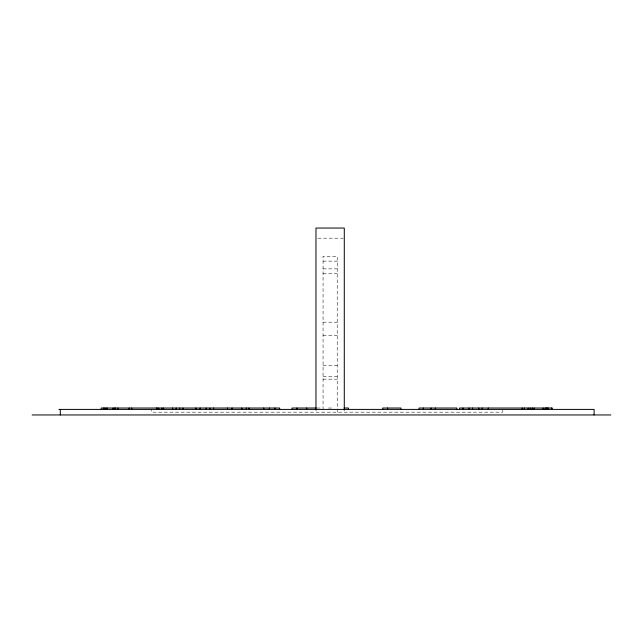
<?xml version="1.0" encoding="UTF-8"?>
<svg xmlns="http://www.w3.org/2000/svg" width="643" height="643" viewBox="0 0 643 643"><rect width="100%" height="100%" fill="white"/><g stroke="black" fill="none" stroke-linecap="round" stroke-linejoin="round"><path stroke-width="0.48" stroke-dasharray="3.21 2.41" d="M317.931 238.183L343.314 238.183M323.059 261.138L337.213 261.138M323.059 268.87L337.213 268.87M323.059 273.315L337.213 273.315M323.059 322.191L337.213 322.191M323.059 335.308L337.213 335.308M323.059 365.497L337.213 365.497M323.059 376.284L337.213 376.284M323.059 379.169L337.213 379.169M317.063 408.024L322.312 408.024M328.42 408.024L333.677 408.024M502.802 410.33L502.802 412.179L151.595 412.179L151.595 409.406M337.213 412.179L337.213 256.244L323.059 256.244L323.059 412.179"/><path stroke-width="0.96" d="M316.123 408.024L291.986 408.024L291.986 409.406M344.061 408.024L348.434 408.024L348.434 409.406M58.883 409.406L594.1 409.406L594.1 414.952M32.15 414.952L610.85 414.952M552.313 409.406L552.313 408.024L459.496 408.024L459.496 409.406M551.541 408.024L551.541 409.406M548.254 408.024L548.254 409.406M547.579 408.024L547.579 409.406M546.855 408.024L546.855 409.406M546.084 408.024L546.084 409.406M545.264 408.024L545.264 409.406M543.15 408.024L543.15 409.406M534.1 408.024L534.1 409.406M532.251 408.024L532.251 409.406M530.25 408.024L530.25 409.406M528.136 408.024L528.136 409.406M524.31 408.024L524.31 409.406M522.204 408.024L522.204 409.406M488.294 408.024L488.294 409.406M482.218 408.024L482.218 409.406M478.786 408.024L478.786 409.406M472.573 408.024L472.573 409.406M469.141 408.024L469.141 409.406M462.928 408.024L462.928 409.406M456.86 409.406L456.86 408.024L419.051 408.024L419.051 409.406M435.351 408.024L435.351 409.406M431.075 408.024L431.075 409.406M423.335 408.024L423.335 409.406M400.951 409.406L400.951 408.024L382.714 408.024L382.714 409.406M387.616 408.024L387.616 409.406M344.286 410.178L344.286 228.048L315.978 228.048L315.978 410.178M306.703 408.024L306.703 409.406M296.97 408.024L296.97 409.406M279.673 409.406L279.673 408.024L101.192 408.024L101.192 409.406M274.907 408.024L274.907 409.406M269.361 408.024L269.361 409.406M263.726 408.024L263.726 409.406M249.026 408.024L249.026 409.406M246.349 408.024L246.349 409.406M241.832 408.024L241.832 409.406M232.059 408.024L232.059 409.406M227.542 408.024L227.542 409.406M213.589 408.024L213.589 409.406M209.956 408.024L209.956 409.406M206.186 408.024L206.186 409.406M200.11 408.024L200.11 409.406M195.922 408.024L195.922 409.406M183.014 408.024L183.014 409.406M179.654 408.024L179.654 409.406M176.182 408.024L176.182 409.406M172.637 408.024L172.637 409.406M163.643 408.024L163.643 409.406M161.907 408.024L161.907 409.406M158.765 408.024L158.765 409.406M157.029 408.024L157.029 409.406M156.828 408.024L156.828 409.406M131.751 408.024L131.751 409.406M129.122 408.024L129.122 409.406M117.862 408.024L117.862 409.406M115.555 408.024L115.555 409.406M114.446 408.024L114.446 409.406M113.08 408.024L113.08 409.406M107.252 408.024L107.252 409.406M106.063 408.024L106.063 409.406M104.777 408.024L104.777 409.406M103.41 408.024L103.41 409.406M60.297 409.406L60.297 414.952"/></g></svg>
